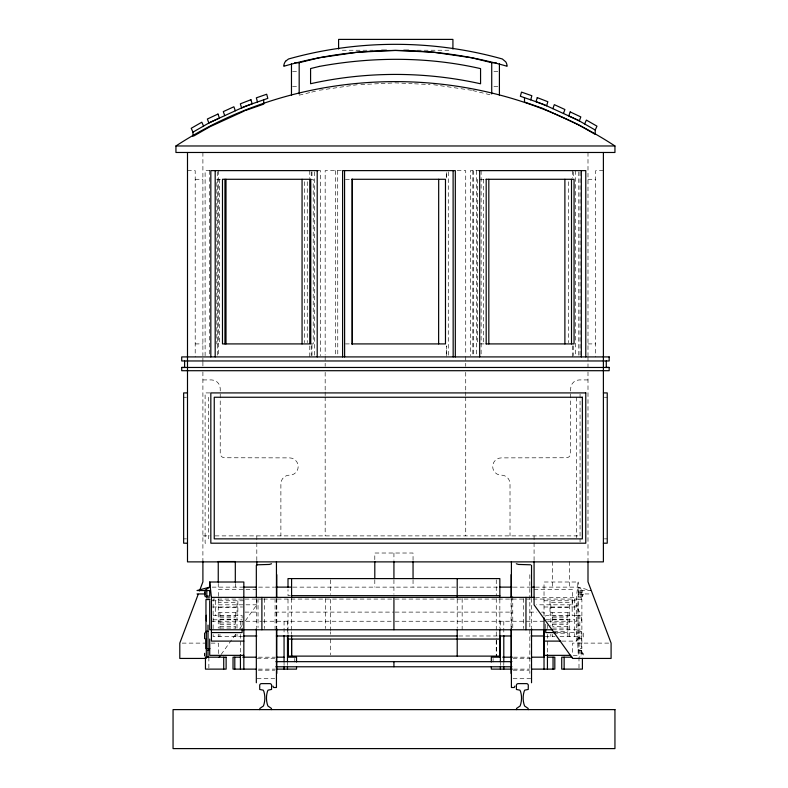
<?xml version="1.0" encoding="UTF-8"?>
<svg xmlns="http://www.w3.org/2000/svg" width="788" height="788" viewBox="0 0 788 788"><rect width="100%" height="100%" fill="white"/><g stroke="black" fill="none" stroke-linecap="round" stroke-linejoin="round"><path stroke-width="0.59" stroke-dasharray="3.94 2.96" d="M562.031 641.107L576.432 641.107L576.432 597.363L578.136 582.007L544.025 582.007L544.025 616.009M576.432 641.107L579.84 635.867M221.152 654.464L235.415 634.606M239.7 628.647L242.546 624.677M245.403 620.708L256.809 604.82L256.809 598.663M299.174 95.181L310.58 92.383L310.58 93.171M311.674 92.117L318.224 90.512M319.317 90.246L357.24 84.73M360.825 84.552L379.924 83.627M381.116 83.577L395.448 82.878L412.154 83.686M342.278 50.235L373.019 50.235M417.276 50.235L449.239 50.235M292.565 71.353L299.174 71.353M493.918 71.353L499.415 71.353M292.565 86.513L299.174 86.513M493.918 86.513L499.415 86.513M187.495 170.622L195.197 170.622L195.197 356.905M209.972 170.622L205.107 170.622L205.107 355.684M318.076 170.622L320.519 170.622L320.519 355.684M341.371 170.622L325.168 170.622L325.168 355.092M457.168 170.622L465.728 170.622L465.728 355.092M479.675 170.622L470.367 170.622L470.367 355.684M603.391 170.622L595.689 170.622L595.689 356.905M195.197 179.28L202.9 179.28M220.492 179.28L216.828 179.28L216.828 343.913L220.492 343.913M310.777 179.28L313.22 179.28L313.22 343.913L310.777 343.913M345.42 179.28L350.384 179.28M480.119 179.28L486.176 179.28M587.996 179.28L595.689 179.28M195.197 343.913L202.9 343.913M345.42 343.913L350.384 343.913M480.119 343.913L486.176 343.913M587.996 343.913L595.689 343.913M202.9 379.924L211.558 379.924A8.668 8.668 0 0 1 220.226 388.582L220.226 453.425A4.334 4.334 0 0 0 224.55 457.749L289.541 457.887A8.668 8.668 0 0 1 291.767 474.928L289.531 475.095A8.648 8.648 0 0 0 280.883 483.743L280.883 535.889M587.996 379.924L579.328 379.924A8.668 8.668 0 0 0 570.66 388.582L570.66 453.425A4.334 4.334 0 0 1 566.336 457.749L501.345 457.887A8.668 8.668 0 0 0 499.119 474.928L501.365 475.095A8.648 8.648 0 0 1 510.013 483.743L510.013 535.889M209.972 392.916L205.107 392.916L205.107 543.198L208.524 543.198M183.643 397.25L186.529 397.25M604.357 397.25L607.243 397.25M202.9 535.889L210.278 535.889M215.124 535.889L580.677 535.889M183.643 538.864L186.529 538.864M604.357 538.864L607.243 538.864M212.159 587.129L243.837 587.129M258.592 587.129L274.588 587.129M293.047 587.129L457.907 587.129M459.138 587.129L498.499 587.129M513.264 587.129L530.491 587.129M535.416 587.129L578.136 587.129L590.833 590.537L578.136 590.537M256.809 589.503L218.306 589.503L218.306 597.747M534.077 589.503L572.59 589.503L572.59 604.82L536.48 604.82M578.136 591.03L581.032 591.03M581.032 592.064L582.746 592.064M578.136 592.31L583.258 592.31L583.258 594.871L578.136 594.871M578.136 593.945L590.833 593.945M581.032 595.117L582.746 595.117M290.457 595.659L288.004 595.659L288.004 589.562M578.136 596.152L581.032 596.152M581.032 596.644L582.746 596.644L582.746 590.537M535.525 597.363L576.432 597.363M242.606 599.067L213.134 599.067L213.134 631.355M245.068 599.067L262.286 599.067M263.517 599.067L393.931 599.067M395.162 599.067L578.136 599.067M212.159 600.771L243.837 600.771M544.025 600.771L578.136 600.771M256.809 604.82L218.306 604.82L218.306 598.929M574.728 605.883L578.136 605.883M212.622 606.996L242.635 606.996M544.025 606.996L576.432 606.996L579.84 612.227L579.84 657.182M218.246 607.597L237.011 607.597M550.842 607.597L569.606 607.597M245.019 612.109L258.031 612.109M275.081 612.109L393.931 612.109M395.152 612.109L512.771 612.109M529.832 612.109L536.904 612.109M541.622 612.109L543.986 612.109L543.986 615.605M218.246 612.709L237.011 612.709M550.842 612.709L569.606 612.709M576.432 615.28L581.544 615.28L581.544 620.993L576.432 620.993M213.134 615.517L242.123 615.517L242.123 628.923M576.432 615.517L545.729 615.517L545.729 619.171M219.951 616.117L235.307 616.117M552.555 616.117L567.902 616.117M219.951 617.831L235.307 617.831M552.555 617.831L567.902 617.831M219.951 619.535L235.307 619.535M552.555 619.535L567.902 619.535M213.134 619.782L242.123 619.782M545.729 619.782L574.728 619.782M211.43 621.24L262.04 621.24M263.074 621.24L393.931 621.24M395.143 621.24L544.025 621.24M547.621 621.24L576.432 621.24M219.951 622.944L235.307 622.944M552.555 622.944L567.902 622.944M219.951 624.648L235.307 624.648M552.555 624.648L567.902 624.648M578.136 625.101L579.84 625.101M219.951 626.352L235.307 626.352M567.902 626.352L552.555 626.352L552.555 612.709M219.951 628.066L235.307 628.066M552.555 628.066L567.902 628.066M552.555 629.77L578.136 629.77M579.84 631.306L581.544 631.306L581.544 657.182M553.737 631.474L567.902 631.474M556.604 632.577L576.432 632.577M576.432 633.01L583.258 633.01L583.258 638.723L576.432 638.723M553.737 633.178L567.902 633.178M458.862 635.985L498.075 635.985M242.606 636.586L213.134 636.586L213.134 634.133M545.257 636.586L555.077 636.586M559.992 636.586L578.136 636.586M578.136 637.325L579.84 637.325M182.195 643.116L205.067 643.116M211.085 643.116L218.306 643.116L218.306 653.725M608.691 643.116L572.59 643.116L572.59 654.907M581.465 650.356L578.392 650.356L578.392 648.652M581.032 652.06L582.401 652.06L582.401 657.182M581.032 653.341L583.258 653.341L583.258 655.902L581.032 655.902M573.26 655.35L578.136 655.35L578.136 582.007M258.454 657.182L275.396 657.182M513.549 657.182L529.408 657.182M257.174 658.246L274.766 658.246M513.096 658.246L530.679 658.246M258.454 669.12L275.396 669.12M513.549 669.12L529.408 669.12M258.346 670.184L274.766 670.184M513.096 670.184L529.506 670.184M257.174 678.714L274.766 678.714M513.096 678.714L530.679 678.714M414.547 83.804L430.071 84.552M433.646 84.73L471.569 90.246M472.751 90.531L491.722 95.181M578.136 587.129L583.258 590.537M587.996 152.478L587.996 355.684M587.996 356.905L587.996 367.454M587.996 371.936L587.996 560.701M581.465 599.56L581.465 597.856L578.392 597.856L578.392 599.56M581.032 590.537L581.032 597.856M581.032 650.356L581.032 657.182M580.057 171.843L580.057 355.684M580.057 394.138L580.057 541.977M578.993 657.182L578.993 667.928M578.816 591.03L578.816 597.856M578.816 650.356L578.816 657.182M578.776 171.843L578.776 355.684M576.639 397.25L576.639 537.643M575.703 170.622L575.703 355.684M574.728 599.067L574.728 636.586M573.26 171.843L573.26 177.97M573.26 345.873L573.26 355.684M572.59 170.622L572.59 177.97M572.59 345.873L572.59 356.915M572.167 600.771L572.167 615.517M569.606 561.539L569.606 587.129M569.606 636.586L569.606 602.475L550.842 602.475L550.842 625.839M568.404 181.742L568.404 342.681M567.902 612.709L567.902 636.586M552.555 561.539L552.555 587.129M552.555 634.31L552.555 636.586M550.842 634.202L550.842 636.586M549.994 600.771L549.994 615.517M547.433 624.894L547.433 628.548M547.433 634.419L547.433 653.646M545.729 624.047L545.729 628.923M534.077 535.889L534.077 560.701M531.536 598.466L531.536 627.681M529.832 574.679L529.832 673.415M523.39 598.555L523.39 628.568M512.771 596.181L512.771 628.745M511.412 598.545L511.412 627.721M511.067 596.181L511.067 627.603M503.798 621.24L503.798 634.744M503.798 662.984L503.798 665.436M500.38 621.24L500.38 628.607M500.38 662.984L500.38 665.436M499.848 599.274L499.848 628.203M496.263 579.82L496.263 595.659M496.263 598.555L496.263 630.617M496.263 631.828L496.263 639.058M493.091 658.374L493.091 661.959M483.625 179.28L483.625 343.913M481.123 170.622L481.123 356.905M477.666 179.28L477.666 343.913M476.356 170.622L476.356 356.905M473.677 170.622L473.677 355.684M472.81 170.622L472.81 355.684M465.728 356.324L465.728 366.381M465.728 372.31L465.728 390.759M465.728 391.991L465.728 395.684M465.728 396.916L465.728 535.889M462.152 598.565L462.152 629.77M457.207 599.274L457.207 628.203M448.274 171.843L448.274 355.684M446.333 355.684L446.333 345.873L446.264 356.905M413.05 560.327L413.05 553.018L374.802 553.018L374.802 560.327M413.05 579.82L413.05 587.129M393.931 553.018L393.931 560.327M393.931 579.82L393.931 594.29M374.802 579.82L374.802 587.129M337.717 170.622L337.776 356.905M335.57 170.622L335.57 355.684M330.645 579.82L330.645 594.438M330.645 599.274L330.645 630.617M330.645 631.828L330.645 634.232M330.645 639.058L330.645 654.897M325.7 598.565L325.7 628.568M325.168 356.324L325.168 366.381M325.168 372.31L325.168 390.759M325.168 391.991L325.168 395.684M325.168 396.916L325.168 535.889M314.53 171.843L314.53 355.684M311.979 171.843L311.979 177.97M311.979 344.651L311.979 355.684M311.221 171.843L311.221 177.97M311.221 345.873L311.221 355.684M309.763 170.622L309.763 177.97M309.763 345.873L309.763 356.905M307.261 181.742L307.261 342.681M304.71 181.742L304.71 342.681M294.761 658.374L294.761 661.959M291.59 598.555L291.59 630.617M291.59 631.828L291.59 634.232M288.004 599.274L288.004 630.617M288.004 631.828L288.004 634.232M287.472 621.24L287.472 634.744M287.472 662.984L287.472 665.436M284.064 621.24L284.064 634.744M284.064 662.984L284.064 665.436M276.795 598.466L276.795 627.603M276.45 598.545L276.45 627.721M275.081 598.466L275.081 628.745M264.472 598.555L264.472 628.568M258.031 598.466L258.031 627.573M256.809 535.889L256.809 561.883M256.327 598.466L256.327 627.681M240.429 621.24L240.429 628.548M240.429 634.419L240.429 653.646M237.868 600.771L237.868 615.517M237.011 628.233L237.011 602.475L218.246 602.475L218.246 628.233M237.011 634.202L237.011 636.586M235.307 583.475L235.307 587.129M235.307 612.709L235.307 628.46M235.307 634.31L235.307 636.586M219.951 612.709L219.951 628.46M219.951 634.31L219.951 636.586M219.379 179.28L219.379 343.913M218.306 170.622L218.306 356.915M218.246 583.475L218.246 587.129M218.246 634.202L218.246 636.586M217.626 171.843L217.626 355.684M215.685 600.771L215.685 615.517M209.559 170.622L209.559 355.684M208.869 657.182L208.869 667.928M208.524 397.25L208.524 538.864M202.9 152.478L202.9 355.684M202.9 358.057L202.9 361.505M202.9 362.047L202.9 366.4M202.9 371.936L202.9 561.883M496.263 640.28L496.263 656.118L496.263 640.28M581.889 599.56L577.968 599.56L577.968 648.652L581.889 648.652L581.889 599.56M446.333 177.97L446.333 171.843L446.264 177.97"/><path stroke-width="1.18" d="M288.004 656.118L288.004 639.058L499.848 639.058L499.848 656.118L288.004 656.118L288.004 635.443M291.59 639.058L291.59 656.118L291.59 635.443M457.207 656.118L457.207 629.415M544.025 635.62L544.025 657.182L531.831 657.182M530.718 99.859L531.851 95.722L521.498 92.117L520.356 96.254L542.765 104.055L578.185 120.249L595.216 130.03L595.216 134.364L578.185 124.583L542.765 108.389L524.493 102.026L524.493 97.692M552.861 108.675L554.309 104.656L564.898 109.502L563.45 113.511M198.192 594.329L179.792 643.116L179.792 658.433L206.269 658.433M199.472 590.921L202.9 581.84L202.9 561.283M514.899 686.082L514.308 687.5L511.412 687.5L511.412 628.952M584.627 123.952L586.38 120.091L596.969 126.169L595.216 130.03M219.015 657.448L220.443 655.458M204.604 590.537L209.716 587.129L209.716 582.007L243.837 582.007L243.837 669.17M192.971 136.472L192.971 132.138L210.002 122.367L245.432 106.173L267.831 98.372L266.689 94.235L256.336 97.84L257.479 101.977M175.941 145.977C307.044 60.174 483.842 60.174 614.945 145.977L614.945 152.478L175.941 152.478L175.941 145.977L614.945 145.977M194.035 135.861L210.002 126.701L244.319 111.01M245.432 110.507L263.694 104.144L263.694 99.81M271.545 563.755L269.417 564.444L257.174 564.799M209.716 587.129L197.03 590.537L209.716 590.537M294.771 62.685L299.174 62.685L319.317 57.751L357.24 52.235L395.448 50.393L433.646 52.235L471.569 57.751L491.722 62.685L496.115 62.685M381.619 50.235L386.534 50.235M403.751 50.235L408.667 50.235M318.076 170.622L210.829 170.622L210.829 356.905M478.917 170.622L585.779 170.622L585.779 356.905M351.546 179.28L445.476 179.28L445.476 343.913L351.546 343.913M486.068 179.28L574.058 179.28L574.058 343.913L486.068 343.913M185.18 367.454L181.713 367.454L181.713 370.715L609.173 370.705L609.173 367.454L605.706 367.454M181.713 367.464L609.173 367.464M187.495 392.916L183.643 392.916L183.643 543.198L187.495 543.198M603.391 392.916L607.243 392.916L607.243 543.198L603.391 543.198M243.837 587.129L256.139 587.129M275.82 587.129L291.816 587.129M499.73 587.129L512.033 587.129M531.723 587.129L534.185 587.129M197.03 593.945L204.604 593.945M291.59 595.659L499.848 595.659M206.82 596.152L209.716 596.152L209.716 591.03M209.716 582.007L211.43 597.363L534.392 597.363M206.397 597.856L209.46 597.856M209.894 599.56L205.963 599.56L205.963 632.695M552.555 629.77L209.716 629.77L209.716 600.771M208.012 631.306L206.308 631.306L206.308 657.182M211.43 632.577L242.123 632.577L242.123 628.923M555.599 632.577L545.729 632.577L545.729 628.923M243.837 635.985L256.849 635.985M276.312 635.985L457.641 635.985M499.296 635.985L511.55 635.985M531.014 635.985L543.986 635.985L543.986 629.582M243.837 641.107L211.43 641.107L211.43 597.363M544.025 641.107L560.829 641.107M207.933 648.652L209.894 648.652M207.933 650.356L209.46 650.356M243.837 655.35L209.716 655.35L209.716 639.058M544.025 655.35L570.827 655.35M240.429 657.182L233.031 657.182L233.031 669.12L256.031 669.12M242.714 657.182L256.031 657.182M276.608 657.182L284.064 657.182M287.472 657.182L296.534 657.182L296.534 661.959M500.38 657.182L491.318 657.182L491.318 661.959M502.774 657.182L512.328 657.182M547.433 657.182L554.821 657.182L554.821 669.12L531.831 669.12M572.157 657.182L561.726 657.182L561.726 669.12L582.401 669.12L582.401 658.374M275.938 661.664L511.924 661.664M275.938 666.776L511.924 666.776M276.608 669.12L296.534 669.12L296.534 666.737M512.328 669.12L491.318 669.12L491.318 666.737M530.679 564.799L518.435 564.444L516.307 563.755M203.56 126.06L201.817 122.209L191.218 128.286L192.971 132.138M272.963 686.082L273.544 687.5L276.45 687.5L276.45 628.952M235.336 110.783L233.878 106.774L223.29 111.62L224.738 115.629M606.287 360.963L606.287 367.464M603.391 152.478L603.391 561.883L187.495 561.883L187.495 152.478M587.996 561.283L587.996 581.84L611.094 643.116L611.094 658.433L572.59 658.433L534.077 604.82L534.077 561.736M581.327 170.622L581.327 356.905M571.507 179.28L571.507 343.913M564.888 179.28L564.888 343.923M564.139 657.182L564.139 669.12M553.048 657.182L553.048 669.12M547.433 654.789L547.433 669.17M544.025 617.762L544.025 669.17M531.536 565.331L531.536 597.718M531.536 628.745L531.536 682.763M528.305 709.614L528.118 708.412L524.562 705.969A22.951 22.951 0 0 1 524.138 691.431L524.719 690.15L528.236 689.441L528.305 685.402A1.783 1.783 0 0 0 526.522 683.62L518.169 683.62A1.783 1.783 0 0 0 516.386 685.402L516.426 689.48L519.903 690.15L520.553 691.431A22.951 22.951 0 0 1 520.129 705.969L516.573 708.412L516.386 709.614M525.97 597.363L525.97 629.77M511.412 561.637L511.412 597.363M511.067 574.679L511.067 597.324M511.067 628.745L511.067 673.415M503.798 635.62L503.798 661.959M503.798 666.668L503.798 669.12M500.38 635.62L500.38 661.959M500.38 666.668L500.38 669.12M499.848 598.062L499.848 578.599L288.004 578.599L288.004 587.129M499.848 629.415L499.848 656.118M499.415 63.897L499.415 95.181M491.722 62.685L491.722 93.979M488.826 179.28L488.826 343.923M486.176 179.28L486.176 343.913M479.675 170.622L479.675 356.905M457.207 578.599L457.207 598.062M455.316 356.905L455.316 170.622L342.613 170.622L342.613 356.905M453.11 170.622L453.169 356.905M452.923 49.023L452.923 39.4L338.594 39.4L338.594 49.023M438.689 179.28L438.63 343.913M413.05 561.539L413.05 578.599M393.931 561.539L393.931 578.599M393.931 597.363L393.931 629.77M393.931 661.664L393.931 666.776M374.802 561.539L374.802 578.599M352.266 179.28L352.266 343.913M352.197 179.28L352.197 343.913M344.563 170.622L344.622 356.905M317.209 170.622L317.209 356.905M309.763 179.201L309.763 343.43M302.06 179.28L302.06 343.923M299.174 62.685L299.174 93.979M291.59 578.599L291.59 598.062M291.471 63.897L291.471 95.181M287.472 635.975L287.472 661.959M287.472 666.668L287.472 669.12M284.064 635.62L284.064 661.959M284.064 666.668L284.064 669.12M276.795 574.679L276.795 597.324M276.795 628.745L276.795 673.415M276.45 561.637L276.45 597.363M271.614 709.614L271.427 708.412L267.871 705.969A22.951 22.951 0 0 1 267.447 691.431L268.038 690.15L271.555 689.441L271.614 685.402A1.783 1.783 0 0 0 269.831 683.62L261.488 683.62A1.783 1.783 0 0 0 259.695 685.402L259.735 689.48L263.212 690.15L263.862 691.431A22.951 22.951 0 0 1 263.438 705.969L259.882 708.412L259.695 709.614M261.892 597.363L261.892 629.77M256.809 561.736L256.809 565.429M256.327 565.331L256.327 597.718M256.327 628.745L256.327 682.763M240.429 654.789L240.429 669.17M235.307 582.253L235.307 561.539L218.246 561.539L218.246 582.253M234.804 657.182L234.804 669.12M226.008 179.28L226.008 343.923M224.935 179.28L224.935 343.913M223.723 657.182L223.723 669.12M215.183 170.622L215.183 356.905M208.012 625.101L208.012 657.182M206.82 590.537L206.82 596.644L205.116 596.644L205.116 590.537M206.308 615.28L206.308 620.993M205.963 638.832L205.963 648.652M204.604 592.31L204.604 594.871M204.604 633.01L204.604 638.723M204.604 653.341L204.604 655.902M184.609 360.963L184.609 367.464M537.268 97.613L536.007 101.701L546.596 105.809L547.857 101.721L537.268 97.613M570.226 111.935L568.739 115.934L579.328 120.909L580.815 116.91L570.226 111.935M285.601 61.218L285.157 61.838A8.816 8.816 0 0 0 283.779 66.271C356.324 45.221 434.572 45.231 507.117 66.271A8.875 8.875 0 0 0 505.719 61.819L502.36 58.992C432.829 39.439 358.008 39.439 288.487 59.002L285.601 61.218M217.961 114.053L207.372 119.027L208.859 123.026L219.448 118.052L217.961 114.053M250.929 99.721L240.34 103.829L241.591 107.926L252.18 103.819L250.929 99.721M319.317 66.419L310.58 68.556L310.58 83.725C366.292 71.314 424.87 71.314 480.562 83.784L480.562 68.625C427.736 56.539 372.527 56.677 319.317 66.419M310.777 179.28L222.482 179.28L222.482 343.913L310.777 343.913L310.777 179.28M609.173 356.915L181.713 356.915L181.713 360.963L609.173 360.963L609.173 356.905M585.779 392.916L210.829 392.916L210.829 543.198L585.779 543.198L585.779 392.916M582.362 397.25L214.247 397.25L214.247 538.864L582.362 538.864L582.362 397.25M226.126 657.182L205.461 657.182L205.461 669.12L226.126 669.12L226.126 657.182M614.945 709.614L173.055 709.614L173.055 748.6L614.945 748.6L614.945 709.614"/></g></svg>
